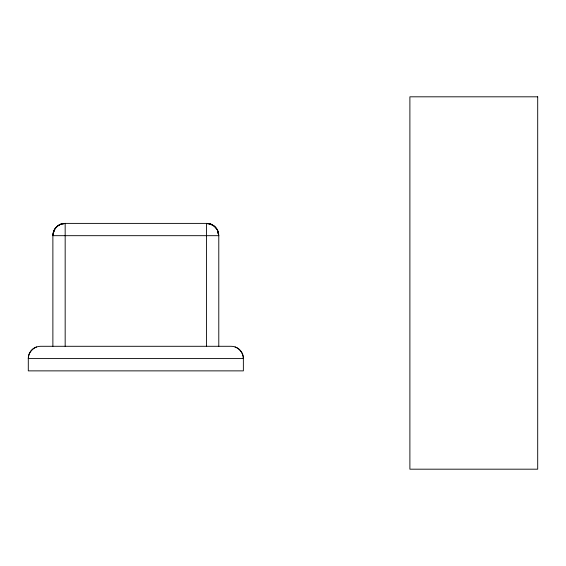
<?xml version="1.0" encoding="UTF-8"?>
<svg xmlns="http://www.w3.org/2000/svg" width="566" height="566" viewBox="0 0 566 566"><rect width="100%" height="100%" fill="white"/><g stroke="black" fill="none" stroke-linecap="round" stroke-linejoin="round"><path stroke-width="0.85" d="M53.055 234.855L54.025 231.027M53.119 234.876C53.048 228.452 58.998 223.301 65.168 223.393L206.498 223.393L210.396 224.03M53.508 231.791L52.879 235.562L52.879 346.293M53.353 232.301L53.954 230.659M53.558 231.671L54.251 230.044L54.011 230.539M54.449 229.676C56.6 225.876 60.803 223.4 65.168 223.393L65.168 346.293M36.571 346.965C31.703 348.564 28.236 353.474 28.3 358.582L28.3 370.872L243.366 370.872L243.366 358.582C243.536 352.017 237.642 346.123 231.077 346.293L40.589 346.293C34.066 346.166 28.137 351.981 28.3 358.582L243.366 358.582C243.387 353.46 239.934 348.621 235.095 346.965M63.109 223.818L64.064 223.443M61.786 223.867L59.522 224.766L61.942 224.2M63.555 223.825L65.168 223.443L62.734 223.818M206.498 346.293L206.498 223.393C211.634 223.308 216.502 226.825 218.115 231.671M208.981 223.832L206.498 223.443L208.111 223.825M209.724 224.2L212.144 224.766L209.88 223.867M210.517 224.072L214.351 226.237L217.217 229.676M218.787 346.293L218.787 235.562L217.415 230.044L218.547 234.876M217.585 230.907L218.61 234.876M218.158 231.791L218.313 232.301M206.498 223.393A12.289 12.289 0 0 1 218.787 235.682L52.879 235.682A12.289 12.289 0 0 1 65.168 223.393M537.7 96.814L409.89 96.814L409.89 469.186L537.7 469.186L537.7 96.814"/></g></svg>
